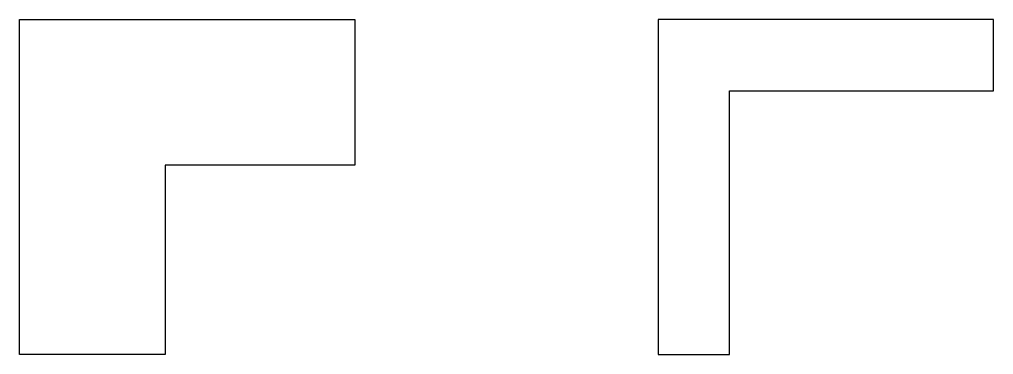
# Model space of a CAD drawing. Header units: millimetres. Extents: x -179 to -112.2, y 157.7 to 180.7.
import ezdxf

# ---------------------------------------------------------------- set-up
doc = ezdxf.new("R2010")
doc.units = ezdxf.units.MM
doc.layers.get('0').update_dxf_attribs({"linetype": 'CONTINUOUS'})

msp = doc.modelspace()

# ---------------------------------------------------------------- linework, layer by layer
for points in [[(-178.995, 180.718), (-155.995, 180.718), (-155.995, 170.718), (-168.995, 170.718), (-168.995, 157.718), (-178.995, 157.718)], [(-135.181, 180.718), (-135.181, 157.718), (-130.281, 157.718), (-130.281, 175.818), (-112.181, 175.818), (-112.181, 180.718)]]:
    msp.add_lwpolyline(points, close=True)

doc.saveas('drawing.dxf')
